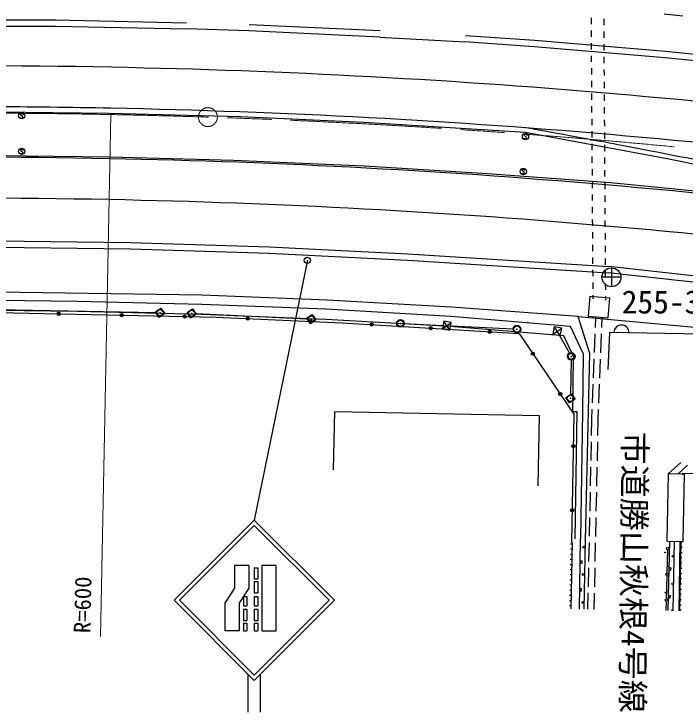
# Model space of a CAD drawing. Units: millimetres at full size, sheet at 1:1000; details may follow other scales. Extents: x 40000 to 680000, y 20000 to 380000.
# Drawn here: x 277283 to 330479, y 267094 to 322468 of the extents above; entities that cross this region are included whole.
import ezdxf
from ezdxf.enums import TextEntityAlignment as Align

# ---------------------------------------------------------------- set-up
doc = ezdxf.new("R2010")
doc.units = ezdxf.units.MM
doc.header["$LTSCALE"] = 1000
doc.header["$PDMODE"] = 32
doc.header["$PDSIZE"] = 500
doc.linetypes.add('CHAIN', pattern=[18.5, 12, -1.5, 3.5, -1.5])
for name, color, linetype, lineweight in [('M-BGD', 7, 'Continuous', 25), ('M-BMK', 2, 'CHAIN', 13), ('M-BMK-ROW', 30, 'Continuous', 25), ('M-BMK-SRVR', 3, 'Continuous', 25), ('M-STR-HTXT', 7, 'Continuous', 13), ('M-STR-STRC', 7, 'Continuous', 25)]:
    doc.layers.add(name, color=color, linetype=linetype, lineweight=lineweight)
doc.styles.add('ＭＳ ゴシック', font='')
doc.styles.get('ＭＳ ゴシック').set_extended_font_data('MS Gothic')

msp = doc.modelspace()

# ---------------------------------------------------------------- linework, layer by layer
at = {"layer": 'M-BGD'}
for p, q in [((328824, 322468), (330317, 322326)), ((269601, 322026), (280583, 321998)), ((280583, 321998), (290972, 321777)), ((323059, 321659), (323056, 322158)), ((324060, 321574), (324057, 322074)), ((306322, 321129), (295929, 321617)), ((318561, 320351), (313065, 320742)), ((323066, 320659), (323062, 321159)), ((324066, 320574), (324063, 321074)), ((328942, 319480), (318561, 320351)), ((323072, 319659), (323069, 320159)), ((324072, 319574), (324069, 320074)), ((323078, 318659), (323075, 319159)), ((324079, 318574), (324075, 319074)), ((339869, 318366), (328942, 319480)), ((323084, 317659), (323081, 318159)), ((324085, 317574), (324082, 318074)), ((323090, 316659), (323087, 317159)), ((324091, 316574), (324088, 317074)), ((323097, 315659), (323094, 316159)), ((324097, 315574), (324094, 316074)), ((323103, 314659), (323100, 315159)), ((284836, 314584), (275058, 314687)), ((277832, 314520), (277845, 314542)), ((277845, 314542), (277866, 314561)), ((277866, 314561), (277907, 314565)), ((277907, 314565), (277963, 314554)), ((277963, 314554), (277987, 314546)), ((277987, 314546), (278008, 314530)), ((278008, 314530), (278024, 314508)), ((295239, 314299), (284836, 314584)), ((324103, 314574), (324100, 315074)), ((277794, 314248), (277804, 314230)), ((277804, 314230), (277821, 314218)), ((277821, 314218), (277846, 314208)), ((277824, 314491), (277832, 314520)), ((277828, 314459), (277824, 314491)), ((277839, 314434), (277828, 314459)), ((277958, 314331), (277839, 314434)), ((277846, 314208), (277884, 314201)), ((277884, 314201), (277918, 314204)), ((277918, 314204), (277948, 314217)), ((277948, 314217), (277969, 314241)), ((277973, 314314), (277958, 314331)), ((277969, 314241), (277976, 314269)), ((277978, 314288), (277973, 314314)), ((277976, 314269), (277978, 314288)), ((278024, 314508), (278036, 314477)), ((305017, 313861), (295239, 314299)), ((323109, 313659), (323106, 314159)), ((324110, 313574), (324106, 314074)), ((317839, 313062), (305017, 313861)), ((317757, 312850), (317765, 312879)), ((317765, 312879), (317778, 312901)), ((317778, 312901), (317799, 312920)), ((317799, 312920), (317839, 312924)), ((329069, 310977), (317839, 313062)), ((317839, 312924), (317896, 312913)), ((317896, 312913), (317920, 312905)), ((317920, 312905), (317941, 312889)), ((317941, 312889), (317957, 312867)), ((317957, 312867), (317969, 312836)), ((323115, 312659), (323112, 313159)), ((324116, 312574), (324113, 313074)), ((317726, 312607), (317737, 312589)), ((317737, 312589), (317754, 312577)), ((317754, 312577), (317779, 312568)), ((317761, 312818), (317757, 312850)), ((317771, 312793), (317761, 312818)), ((317891, 312690), (317771, 312793)), ((317779, 312568), (317817, 312560)), ((317817, 312560), (317850, 312563)), ((317850, 312563), (317881, 312576)), ((317881, 312576), (317902, 312600)), ((317905, 312674), (317891, 312690)), ((317902, 312600), (317908, 312628)), ((317911, 312647), (317905, 312674)), ((317908, 312628), (317911, 312647)), ((323121, 311659), (323118, 312159)), ((324122, 311574), (324119, 312074)), ((275078, 311244), (284893, 311148)), ((277794, 311422), (277805, 311405)), ((277805, 311405), (277822, 311393)), ((277822, 311393), (277847, 311383)), ((277825, 311665), (277833, 311694)), ((277829, 311633), (277825, 311665)), ((277839, 311608), (277829, 311633)), ((277833, 311694), (277846, 311716)), ((277959, 311505), (277839, 311608)), ((277846, 311716), (277867, 311735)), ((277847, 311383), (277885, 311376)), ((277867, 311735), (277907, 311739)), ((277885, 311376), (277918, 311378)), ((277907, 311739), (277964, 311728)), ((277918, 311378), (277949, 311392)), ((277949, 311392), (277970, 311416)), ((277974, 311489), (277959, 311505)), ((277964, 311728), (277988, 311720)), ((277970, 311416), (277976, 311444)), ((277979, 311462), (277974, 311489)), ((277976, 311444), (277979, 311462)), ((277988, 311720), (278009, 311705)), ((278009, 311705), (278025, 311682)), ((278025, 311682), (278037, 311651)), ((284893, 311148), (294689, 310878)), ((294689, 310878), (305066, 310423)), ((323128, 310659), (323125, 311159)), ((324128, 310574), (324125, 311074)), ((334459, 309885), (329069, 310977)), ((305066, 310423), (314815, 309820)), ((317587, 310073), (317595, 310102)), ((317595, 310102), (317608, 310123)), ((317608, 310123), (317630, 310142)), ((317630, 310142), (317670, 310146)), ((317670, 310146), (317726, 310135)), ((317726, 310135), (317750, 310127)), ((317750, 310127), (317771, 310112)), ((317771, 310112), (317788, 310090)), ((323134, 309659), (323131, 310159)), ((314815, 309820), (324569, 309088)), ((317557, 309829), (317567, 309812)), ((317567, 309812), (317584, 309800)), ((317584, 309800), (317609, 309790)), ((317591, 310040), (317587, 310073)), ((317602, 310015), (317591, 310040)), ((317721, 309913), (317602, 310015)), ((317609, 309790), (317647, 309783)), ((317647, 309783), (317681, 309785)), ((317681, 309785), (317711, 309799)), ((317711, 309799), (317732, 309823)), ((317736, 309896), (317721, 309913)), ((317732, 309823), (317739, 309851)), ((317741, 309869), (317736, 309896)), ((317739, 309851), (317741, 309869)), ((317788, 310090), (317799, 310058)), ((324134, 309574), (324131, 310074)), ((323140, 308659), (323137, 309159)), ((324141, 308574), (324138, 309074)), ((324569, 309088), (334324, 308151)), ((323146, 307659), (323143, 308159)), ((324147, 307574), (324144, 308074)), ((323152, 306659), (323149, 307159)), ((324153, 306574), (324150, 307074)), ((323159, 305659), (323156, 306159)), ((324159, 305575), (324156, 306075)), ((323165, 304659), (323162, 305159)), ((324165, 304575), (324162, 305075)), ((323171, 303659), (323168, 304159)), ((324172, 303575), (324169, 304075)), ((275524, 303965), (286511, 303830)), ((286511, 303830), (297490, 303485)), ((297490, 303485), (308483, 302941)), ((308483, 302941), (324382, 301943)), ((323177, 302659), (323174, 303159)), ((324178, 302575), (324175, 303075)), ((323184, 301659), (323180, 302159)), ((324184, 301575), (324181, 302075)), ((338950, 300333), (324382, 301943)), ((323190, 300659), (323187, 301159)), ((324190, 300575), (324187, 301075)), ((292167, 300168), (272408, 300457)), ((302102, 299752), (292167, 300168)), ((323195, 299858), (323193, 300159)), ((282318, 299668), (272454, 299786)), ((292185, 299419), (282318, 299668)), ((311954, 299203), (302102, 299752)), ((322935, 300080), (322801, 298486)), ((322935, 300080), (324529, 299946)), ((324195, 299774), (324193, 300075)), ((324395, 298352), (324529, 299946)), ((302039, 299043), (292185, 299419)), ((311914, 298470), (302039, 299043)), ((322012, 298481), (311954, 299203)), ((282303, 298869), (272451, 298986)), ((273330, 298847), (293317, 298418)), ((292159, 298619), (282303, 298869)), ((302000, 298244), (292159, 298619)), ((321405, 297689), (311914, 298470)), ((322930, 295530), (322012, 298481)), ((322012, 298481), (333091, 297444)), ((322801, 298486), (324395, 298352)), ((293317, 298418), (303300, 297980)), ((311858, 297672), (302000, 298244)), ((303300, 297980), (317324, 297111)), ((323378, 297605), (323409, 298388)), ((323878, 297588), (323908, 298368)), ((320874, 296930), (311858, 297672)), ((322427, 295474), (321405, 297689)), ((317324, 297111), (321674, 290728)), ((321625, 295302), (320874, 296930)), ((323300, 295606), (323359, 297105)), ((323800, 295589), (323858, 297088)), ((324497, 297213), (324367, 294261)), ((333310, 297047), (324497, 297213)), ((321578, 290909), (321625, 295302)), ((322378, 290900), (322427, 295474)), ((322591, 280695), (322930, 295530)), ((323223, 293608), (323281, 295107)), ((323723, 293591), (323781, 295089)), ((323145, 291609), (323203, 293108)), ((323645, 291592), (323703, 293091)), ((302619, 286297), (302708, 290936)), ((302708, 290936), (318922, 290625)), ((321674, 290728), (321491, 280554)), ((321928, 290908), (321578, 290909)), ((321767, 280834), (321928, 290908)), ((322217, 280827), (322378, 290900)), ((323095, 290327), (323126, 291110)), ((323595, 290312), (323626, 291092)), ((318922, 290625), (318815, 285027)), ((323069, 289036), (323095, 290327)), ((323569, 289023), (323595, 290312)), ((323028, 287036), (323059, 288536)), ((323528, 287023), (323559, 288523)), ((321688, 288270), (321568, 288273)), ((330134, 286897), (329149, 285989)), ((322987, 285036), (323018, 286536)), ((323487, 285024), (323518, 286524)), ((330663, 286677), (329900, 285973)), ((329149, 285989), (329041, 280656)), ((330449, 285962), (329149, 285989)), ((330274, 286021), (330272, 285921)), ((343877, 285816), (330274, 286021)), ((330340, 280629), (330449, 285962)), ((322946, 283037), (322977, 284537)), ((323446, 283024), (323477, 284524)), ((322905, 281037), (322936, 282537)), ((323405, 281025), (323436, 282524)), ((322102, 275260), (322201, 280827)), ((321528, 280414), (321408, 280416)), ((321531, 280553), (321430, 275272)), ((322566, 280696), (322444, 275254)), ((322864, 279038), (322895, 280537)), ((323364, 279025), (323395, 280525)), ((329041, 280656), (330340, 280629)), ((329136, 275137), (329271, 280651)), ((329544, 275130), (329633, 280643)), ((330062, 280635), (329979, 275122)), ((330139, 280633), (330041, 275121)), ((330138, 280587), (330258, 280585)), ((321520, 280006), (321400, 280008)), ((329063, 278125), (329106, 279963)), ((330123, 279757), (330243, 279755)), ((330131, 280172), (330251, 280170)), ((321505, 279189), (321385, 279191)), ((321513, 279597), (321393, 279600)), ((322170, 279101), (322320, 279098)), ((322317, 278898), (322320, 279098)), ((330116, 279342), (330236, 279340)), ((321497, 278781), (321377, 278783)), ((322167, 278901), (322317, 278898)), ((322823, 277038), (322854, 278538)), ((329220, 278543), (329370, 278540)), ((329365, 278340), (329370, 278540)), ((330109, 278927), (330229, 278925)), ((321489, 278373), (321369, 278375)), ((323323, 277026), (323354, 278525)), ((329215, 278343), (329365, 278340)), ((330094, 278097), (330214, 278095)), ((330101, 278512), (330221, 278510)), ((321474, 277556), (321354, 277559)), ((321482, 277965), (321362, 277967)), ((329015, 276087), (329058, 277925)), ((330086, 277682), (330206, 277680)), ((321466, 277148), (321346, 277150)), ((322131, 276901), (322281, 276898)), ((322277, 276698), (322281, 276898)), ((330079, 277267), (330199, 277265)), ((321450, 276332), (321330, 276334)), ((321458, 276740), (321338, 276742)), ((322127, 276701), (322277, 276698)), ((322786, 275247), (322813, 276538)), ((323286, 275237), (323313, 276526)), ((329166, 276344), (329316, 276340)), ((329311, 276140), (329316, 276340)), ((330064, 276437), (330184, 276435)), ((330072, 276852), (330192, 276850)), ((321443, 275924), (321323, 275926)), ((328993, 275139), (329011, 275887)), ((329161, 276144), (329311, 276140)), ((330057, 276022), (330177, 276019)), ((321435, 275515), (321315, 275518)), ((330049, 275607), (330169, 275604)), ((330042, 275192), (330162, 275189))]:
    msp.add_line(p, q, dxfattribs=at)
for centre, radius in [((277900, 314392), 249), ((317832, 312751), 249), ((277900, 311566), 249), ((317663, 309973), 249), ((280825, 298686), 124), ((280825, 298686), 110), ((280825, 298686), 95.6), ((280825, 298686), 80.6), ((280825, 298686), 66.2), ((280825, 298686), 48.8), ((280825, 298686), 33.8), ((280825, 298686), 19.4), ((280825, 298686), 3.8), ((285822, 298579), 124), ((285822, 298579), 110), ((285822, 298579), 95.6), ((285822, 298579), 80.6), ((285822, 298579), 66.2), ((285822, 298579), 48.8), ((285822, 298579), 33.8), ((285822, 298579), 19.4), ((285822, 298579), 3.8), ((290819, 298472), 124), ((290819, 298472), 110), ((290819, 298472), 95.6), ((290819, 298472), 80.6), ((290819, 298472), 66.2), ((290819, 298472), 48.8), ((290819, 298472), 33.8), ((290819, 298472), 19.4), ((290819, 298472), 3.8), ((295813, 298309), 124), ((295813, 298309), 110), ((295813, 298309), 95.6), ((295813, 298309), 80.6), ((295813, 298309), 66.2), ((295813, 298309), 48.8), ((295813, 298309), 33.8), ((295813, 298309), 19.4), ((295813, 298309), 3.8), ((300804, 298089), 124), ((300804, 298089), 110), ((300804, 298089), 95.6), ((300804, 298089), 80.6), ((300804, 298089), 66.2), ((300804, 298089), 48.8), ((300804, 298089), 33.8), ((300804, 298089), 19.4), ((300804, 298089), 3.8), ((305638, 297835), 124), ((305638, 297835), 110), ((305638, 297835), 95.6), ((305638, 297835), 80.6), ((305638, 297835), 66.2), ((305638, 297835), 48.8), ((305638, 297835), 33.8), ((305638, 297835), 19.4), ((305638, 297835), 3.8), ((310312, 297545), 124), ((310312, 297545), 110), ((310312, 297545), 95.6), ((310312, 297545), 80.6), ((310312, 297545), 66.2), ((310312, 297545), 48.8), ((310312, 297545), 33.8), ((310312, 297545), 19.4), ((310312, 297545), 3.8), ((314987, 297255), 124), ((314987, 297255), 110), ((314987, 297255), 95.6), ((314987, 297255), 80.6), ((314987, 297255), 66.2), ((314987, 297255), 48.8), ((314987, 297255), 33.8), ((314987, 297255), 19.4), ((314987, 297255), 3.8), ((318412, 295515), 124), ((318412, 295515), 110), ((318412, 295515), 95.6), ((318412, 295515), 80.6), ((318412, 295515), 66.2), ((318412, 295515), 48.8), ((318412, 295515), 33.8), ((318412, 295515), 19.4), ((318412, 295515), 3.8), ((320586, 292324), 124), ((320586, 292324), 110), ((320586, 292324), 95.6), ((320586, 292324), 80.6), ((320586, 292324), 66.2), ((320586, 292324), 48.8), ((320586, 292324), 33.8), ((320586, 292324), 19.4), ((320586, 292324), 3.8), ((321628, 288184), 124), ((321628, 288184), 110), ((321628, 288184), 95.6), ((321628, 288184), 80.6), ((321628, 288184), 66.2), ((321628, 288184), 48.8), ((321628, 288184), 33.8), ((321628, 288184), 19.4), ((321628, 288184), 3.8), ((321537, 283097), 124), ((321537, 283097), 110), ((321537, 283097), 95.6), ((321537, 283097), 80.6), ((321537, 283097), 66.2), ((321537, 283097), 48.8), ((321537, 283097), 33.8), ((321537, 283097), 19.4), ((321537, 283097), 3.8), ((322463, 280167), 75), ((328904, 279754), 25), ((329108, 280063), 100), ((329538, 279446), 75), ((329106, 278658), 25), ((322416, 277997), 75), ((329060, 278025), 100), ((329501, 277256), 75), ((328911, 276579), 25), ((322368, 275795), 75), ((329013, 275987), 100)]:
    msp.add_circle(centre, radius, dxfattribs=at)
for centre, radius, start, end in [((318023, 297975), 24.9, 335.4293, 195.1632), ((325446, 297195), 600, 358.92, 178.92), ((322575, 296740), 24.9, 165.0158, 229.5289), ((329453, 275103), 75, 21.4608, 156.531)]:
    msp.add_arc(centre, radius, start, end, dxfattribs=at)
at = {"layer": 'M-BMK'}
msp.add_line((322978, 312451), (323117, 312452), dxfattribs=at)
msp.add_circle((292657, 314286), 750, dxfattribs=at)
for start, end in [(88.86117, 97.51343), (81.05518, 88.86117)]:
    msp.add_arc((273033, -285393), 600000, start, end, dxfattribs=at)
at = {"layer": 'M-BMK-ROW'}
for p, q in [((272995, 299090), (288537, 298777)), ((291703, 298698), (300519, 298282)), ((311252, 297504), (311953, 297982)), ((311842, 297393), (311363, 298093)), ((308214, 297907), (311300, 297757)), ((311905, 297728), (316852, 297482)), ((320001, 297070), (320702, 297548)), ((320590, 296959), (320112, 297659)), ((320540, 296968), (321314, 295567)), ((321453, 295005), (321405, 292304))]:
    msp.add_line(p, q, dxfattribs=at)
for points in [[(288794, 298402), (288494, 298840), (288932, 299139), (289232, 298701)], [(291301, 298345), (291002, 298783), (291440, 299082), (291739, 298644)], [(291301, 298345), (291002, 298783), (291440, 299082), (291739, 298644)], [(300781, 297898), (300482, 298336), (300920, 298635), (301219, 298197)], [(311252, 297504), (311842, 297393), (311953, 297982), (311363, 298093)], [(320001, 297070), (320590, 296959), (320702, 297548), (320112, 297659)], [(321330, 291611), (321031, 292049), (321469, 292348), (321768, 291910)]]:
    msp.add_lwpolyline(points, close=True, dxfattribs=at)
for centre in [(307914, 297921), (317152, 297467), (321459, 295305)]:
    msp.add_circle(centre, 300, dxfattribs=at)
for p in [(288863, 298770), (291371, 298714), (291371, 298714), (300851, 298267), (307914, 297921), (317152, 297467), (321459, 295305), (321399, 291979)]:
    msp.add_point(p, dxfattribs=at)
at = {"layer": 'M-BMK-SRVR'}
for p, q in [((324644, 302328), (324644, 300828)), ((325394, 301578), (323894, 301578))]:
    msp.add_line(p, q, dxfattribs=at)
msp.add_circle((324644, 301578), 750, dxfattribs=at)
at = {"layer": 'M-STR-HTXT'}
msp.add_line((284958, 314488), (284135, 273095), dxfattribs=at)
at = {"layer": 'M-STR-STRC'}
for p, q in [((269604, 321526), (280577, 321498)), ((280577, 321498), (290961, 321277)), ((295906, 321118), (290961, 321277)), ((306298, 320630), (295906, 321118)), ((306298, 320630), (313030, 320244)), ((318522, 319852), (313030, 320244)), ((328896, 318982), (318522, 319852)), ((339818, 317869), (328896, 318982)), ((275526, 304465), (286522, 304330)), ((286522, 304330), (297510, 303985)), ((297510, 303985), (308511, 303440)), ((300542, 302925), (296334, 282322)), ((308511, 303440), (324413, 302442)), ((339008, 300830), (324437, 302440)), ((295907, 278713), (294775, 278713)), ((294775, 278713), (294775, 276922)), ((295907, 278713), (295907, 276922)), ((296334, 278538), (296334, 277649)), ((296334, 278538), (296617, 278538)), ((296617, 278538), (296617, 277649)), ((298075, 278713), (296944, 278713)), ((296944, 278713), (296944, 273527)), ((298075, 273527), (298075, 278713)), ((296334, 277649), (296617, 277649)), ((296334, 277442), (296334, 276553)), ((296334, 277442), (296617, 277442)), ((296617, 277442), (296617, 276553)), ((294775, 276922), (294021, 275790)), ((295907, 276922), (295152, 275790)), ((296334, 276553), (296617, 276553)), ((294021, 273527), (294021, 275790)), ((295152, 273527), (295152, 275790)), ((295469, 276259), (295469, 275514)), ((295469, 276259), (295752, 276259)), ((295752, 276259), (295752, 275514)), ((296334, 276259), (296334, 275514)), ((296334, 276259), (296617, 276259)), ((296617, 276259), (296617, 275514)), ((295469, 275514), (295752, 275514)), ((295469, 275249), (295469, 274360)), ((295469, 275249), (295752, 275249)), ((295752, 275249), (295752, 274360)), ((296334, 275514), (296617, 275514)), ((296334, 275249), (296334, 274360)), ((296334, 275249), (296617, 275249)), ((296617, 275249), (296617, 274360)), ((295469, 274360), (295752, 274360)), ((295469, 274153), (295469, 273527)), ((295469, 274153), (295752, 274153)), ((295752, 274153), (295752, 273527)), ((296334, 274360), (296617, 274360)), ((296334, 274153), (296334, 273527)), ((296334, 274153), (296617, 274153)), ((296617, 274153), (296617, 273527)), ((295152, 273527), (294021, 273527)), ((295469, 273527), (295752, 273527)), ((296334, 273527), (296617, 273527)), ((296944, 273527), (298075, 273527)), ((295834, 270094), (295834, 267094)), ((296834, 267094), (296834, 270094))]:
    msp.add_line(p, q, dxfattribs=at)
for points in [[(296334, 269594), (302698, 275958), (296334, 282322), (289970, 275958)], [(296334, 270018), (302274, 275958), (296334, 281898), (290395, 275958)]]:
    msp.add_lwpolyline(points, close=True, dxfattribs=at)
msp.add_circle((300542, 302925), 250, dxfattribs=at)
for radius, start, end in [(603750, 88.86117, 97.51343), (603750, 81.05517, 88.86117), (600500, 88.86117, 89.7812), (600500, 81.05517, 88.86117), (596500, 88.86117, 97.51343), (596500, 81.05517, 88.86117), (593250, 88.86117, 97.51343), (593250, 81.05517, 88.86117)]:
    msp.add_arc((273032, -285393), radius, start, end, dxfattribs=at)
msp.add_open_spline([(347434, 307457), (347178, 307515), (346407, 307688), (346150, 307746), (345473, 307896), (343441, 308347), (342763, 308495), (341805, 308704), (338929, 309326), (337969, 309528), (336869, 309761), (333566, 310447), (332465, 310679), (331400, 310885), (328203, 311512), (327137, 311718), (326207, 311897), (323414, 312423), (322482, 312596), (321823, 312719), (319846, 313081), (319187, 313201), (318936, 313247), (318186, 313382), (317935, 313426)], degree=3, knots=[0, 0, 0, 0, 1, 1, 1, 2, 2, 2, 3, 3, 3, 4, 4, 4, 5, 5, 5, 6, 6, 6, 7, 7, 7, 8, 8, 8, 8], dxfattribs=at)

# ---------------------------------------------------------------- texts
at = {"layer": 'M-BGD', "style": 'ＭＳ ゴシック', "width": 1.05}
msp.add_text('市道勝山秋根4号線', height=1833, rotation=269.489, dxfattribs=at).set_placement((326411, 278185), align=Align.MIDDLE_CENTER)
at = {"layer": 'M-BMK-SRVR', "style": 'ＭＳ ゴシック'}
msp.add_text('255-3-0-2', height=1833, dxfattribs=at).set_placement((325462, 298158), align=Align.BOTTOM_LEFT)
at = {"layer": 'M-STR-HTXT', "style": 'ＭＳ ゴシック'}
msp.add_text('R=600', height=1320, rotation=88.861, dxfattribs=at).set_placement((283735, 273333), align=Align.BOTTOM_LEFT)

doc.saveas('drawing.dxf')
